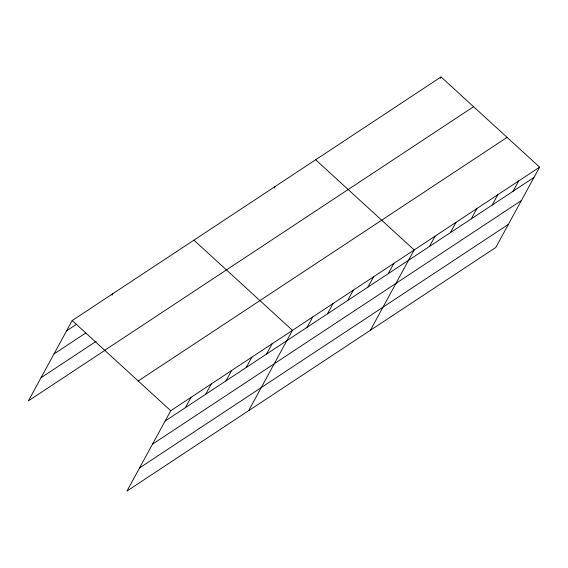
<?xml version="1.0" encoding="UTF-8"?>
<svg xmlns="http://www.w3.org/2000/svg" width="568" height="568" viewBox="0 0 568 568"><rect width="100%" height="100%" fill="white"/><g stroke="black" fill="none" stroke-linecap="round" stroke-linejoin="round"><path stroke-width="0.85" d="M539.6 167.134L170.734 410.735L126.941 491.057L495.807 247.456L539.6 167.134L441.059 76.943L72.193 320.544L28.4 400.866L105.201 350.144M111.967 295.218L112.769 293.748M274.266 188.036L275.068 186.56M185.395 407.654L191.018 397.337M205.687 394.256L211.31 383.94M225.972 380.858L231.595 370.542M246.256 367.46L251.887 357.144M266.548 354.063L272.171 343.746M248.663 410.671L292.456 330.349L193.922 240.157M440.257 78.412L441.059 76.943M307.125 327.267L312.748 316.951M327.409 313.87L333.033 303.553M347.694 300.465L353.324 290.156M367.986 287.067L373.609 276.751M388.271 273.669L393.894 263.353M370.393 330.278L414.186 249.956L315.645 159.764M429.465 246.469L435.088 236.153M450.367 232.667L455.99 222.351M471.27 218.857L476.893 208.541M492.172 205.055L497.795 194.739M513.074 191.253L518.698 180.936M66.57 330.86L76.715 324.165M53.974 353.963L85.853 332.912M40.995 377.763L96.063 341.396M104.711 350.307L473.577 106.706M138.216 380.972L507.082 137.371M165.111 421.051L533.977 177.45M152.515 444.155L521.381 200.554M139.536 467.961L508.403 224.353M72.193 320.544L170.734 410.735"/></g></svg>
